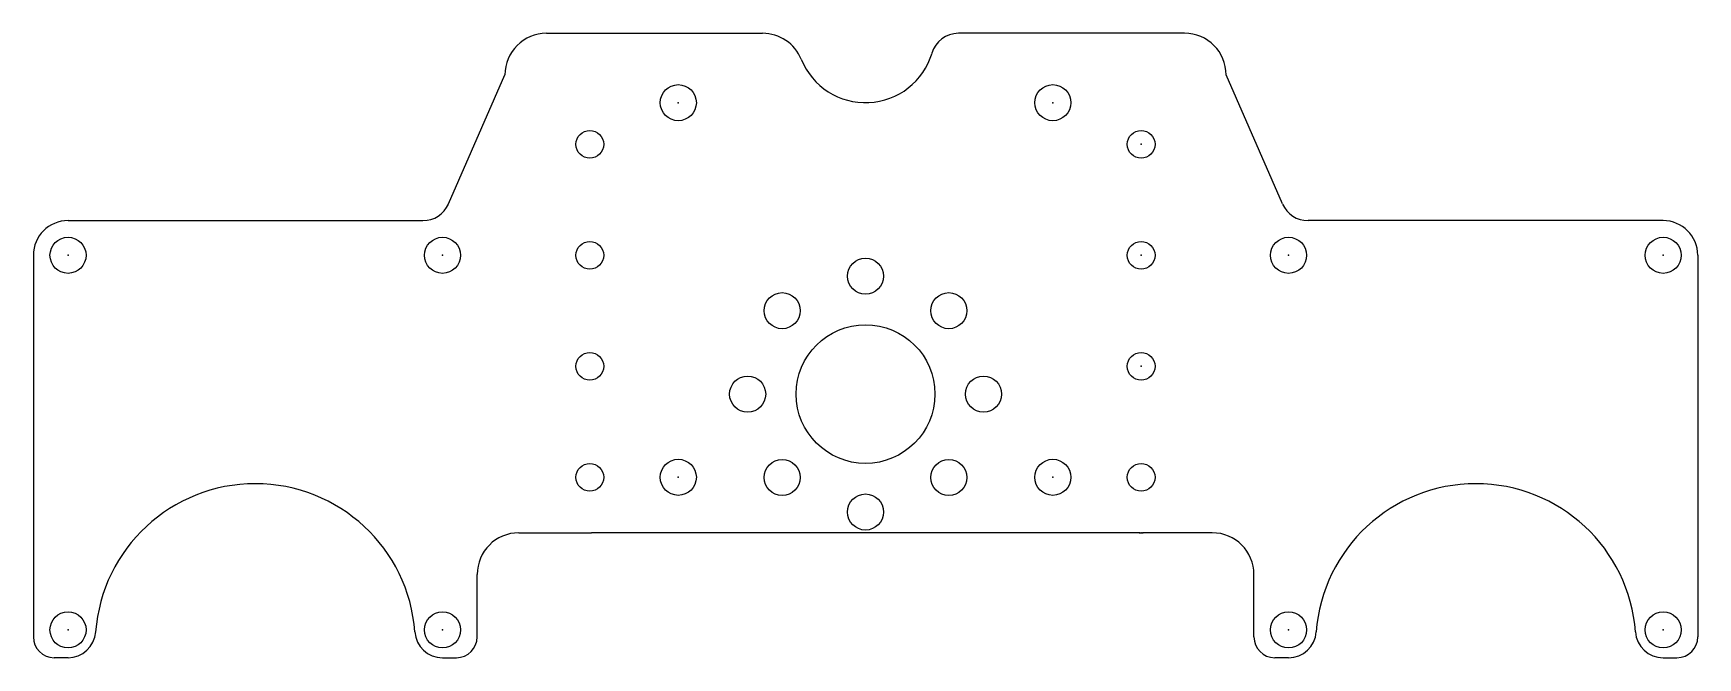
# Model space of a CAD drawing. Extents: x 0 to 120, y 0 to 45.
import ezdxf

# ---------------------------------------------------------------- set-up
doc = ezdxf.new("R2010")
doc.units = 0
doc.layers.add('base', color=7, linetype='CONTINUOUS')

msp = doc.modelspace()

# ---------------------------------------------------------------- linework, layer by layer
at = {"layer": 'base', "color": 8, "linetype": 'CONTINUOUS'}
for p, q in [((37.01, 45), (52.59, 45)), ((83.01, 45), (66.71, 45)), ((29.93, 32.7), (34.01, 42)), ((90.08, 32.7), (86.01, 42)), ((2.51, 31.5), (16.01, 31.5)), ((16.01, 31.5), (28.1, 31.5)), ((104.01, 31.5), (91.91, 31.5)), ((117.51, 31.5), (104.01, 31.5)), ((0.01, 29), (0.01, 1.5)), ((120.01, 29), (120.01, 1.5)), ((35.01, 9), (40.01, 9)), ((40.01, 9), (40.26, 9)), ((79.76, 9), (40.26, 9)), ((79.76, 9), (80.01, 9)), ((85.01, 9), (80.01, 9)), ((32.01, 1.5), (32.01, 6)), ((88.01, 1.5), (88.01, 6)), ((2.51, 0), (1.51, 0)), ((29.51, 0), (30.51, 0)), ((90.51, 0), (89.51, 0)), ((117.51, 0), (118.51, 0))]:
    msp.add_line(p, q, dxfattribs=at)
for centre, radius in [((46.51, 40), 1.3), ((73.51, 40), 1.3), ((40.13, 37), 1), ((79.88, 37), 1), ((2.51, 29), 1.3), ((29.51, 29), 1.3), ((40.13, 29), 1), ((79.88, 29), 1), ((90.51, 29), 1.3), ((117.51, 29), 1.3), ((60.01, 27.5), 1.3), ((54, 25.01), 1.3), ((66.02, 25.01), 1.3), ((60.01, 19), 5), ((40.13, 21), 1), ((79.88, 21), 1), ((51.51, 19), 1.3), ((68.51, 19), 1.3), ((40.13, 13), 1), ((46.51, 13), 1.3), ((54, 12.99), 1.3), ((66.02, 12.99), 1.3), ((73.51, 13), 1.3), ((79.88, 13), 1), ((60.01, 10.5), 1.3), ((2.51, 2), 1.3), ((29.51, 2), 1.3), ((90.51, 2), 1.3), ((117.51, 2), 1.3)]:
    msp.add_circle(centre, radius, dxfattribs=at)
for centre, radius, start, end in [((37.01, 42), 3, 90, 180), ((52.59, 42), 3, 22.0243, 90), ((66.71, 43), 2, 90, 163.3985), ((83.01, 42), 3, 0, 90), ((60.01, 45), 5, 202.0243, 343.3985), ((28.1, 33.5), 2, 270, 336.342), ((91.91, 33.5), 2, 203.658, 270), ((2.51, 29), 2.5, 90, 180), ((117.51, 29), 2.5, 0, 90), ((16.01, 1), 11.54, 90, 175.7636), ((16.01, 1), 11.54, 4.2364, 90), ((104.01, 1), 11.54, 90, 175.7636), ((104.01, 1), 11.54, 4.2364, 90), ((35.01, 6), 3, 90, 180), ((85.01, 6), 3, 0, 90), ((1.51, 1.5), 1.5, 180, 270), ((2.51, 2), 2, 270, 355.7636), ((29.51, 2), 2, 184.2364, 270), ((30.51, 1.5), 1.5, -90, 0), ((89.51, 1.5), 1.5, 180, 270), ((90.51, 2), 2, 270, 355.7636), ((117.51, 2), 2, 184.2364, 270), ((118.51, 1.5), 1.5, -90, 0)]:
    msp.add_arc(centre, radius, start, end, dxfattribs=at)
at = {"layer": 'base', "color": 8}
for p in [(46.51, 40), (73.51, 40), (79.88, 37), (2.51, 29), (29.51, 29), (79.88, 29), (90.51, 29), (117.51, 29), (79.88, 21), (46.51, 13), (46.51, 13), (73.51, 13), (79.76, 9), (79.88, 9), (80.01, 9), (2.51, 2), (29.51, 2), (90.51, 2), (117.51, 2)]:
    msp.add_point(p, dxfattribs=at)

doc.saveas('drawing.dxf')
